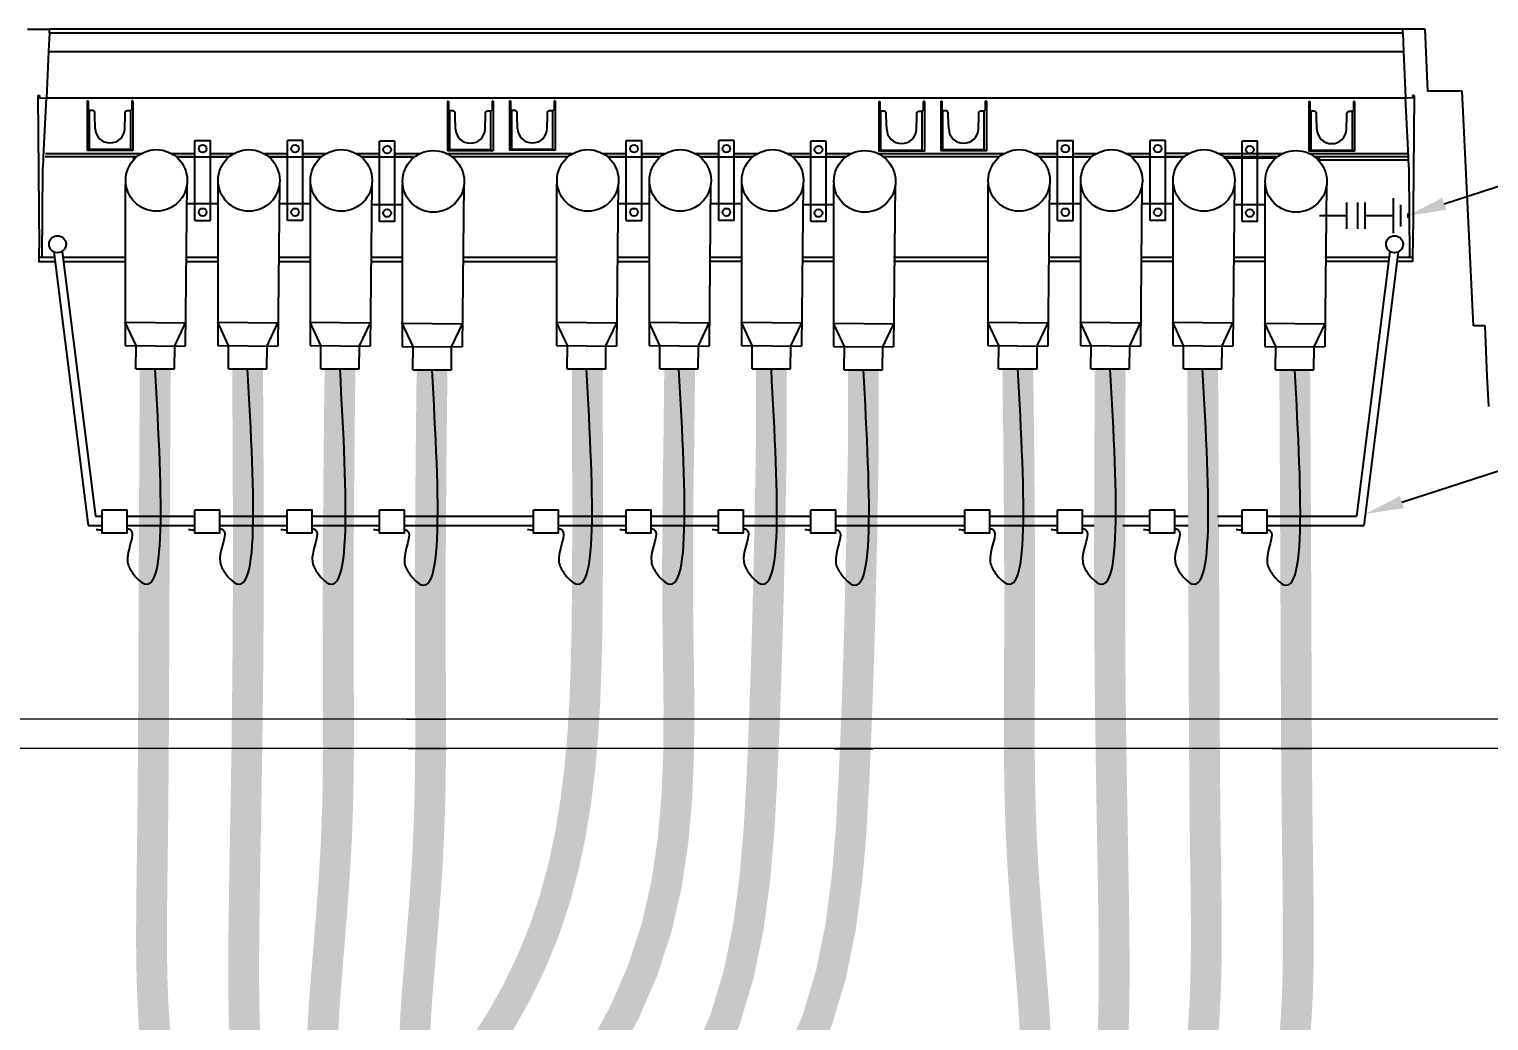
# Model space of a CAD drawing. Header units: feet. Extents: x -208 to 2089, y -974 to 342.
# Drawn here: x 1555.8 to 1650.6, y -512.3 to -447.9 of the extents above; entities that cross this region are included whole.
import ezdxf
from ezdxf import colors
from ezdxf.entities.mleader import LeaderData, LeaderLine
from ezdxf.math import Vec2, Vec3

# ---------------------------------------------------------------- set-up
doc = ezdxf.new("R2010")
doc.units = ezdxf.units.FT
doc.header["$MEASUREMENT"] = 0
for name, color, linetype in [('CABLE', 2, 'Continuous'), ('E-HVMV-EQUP', 91, 'Continuous'), ('EQUIPMENT', 6, 'Continuous'), ('TEXT', 1, 'Continuous')]:
    doc.layers.add(name, color=color, linetype=linetype)
doc.layers.add('CONDUIT', color=6, linetype='Continuous', lineweight=18)
doc.styles.add('NEI-A', font='arial.ttf', dxfattribs={"height": 0.1})

msp = doc.modelspace()

# ---------------------------------------------------------------- linework, layer by layer
at = {"layer": 'CABLE', "const_width": 2}
for points in [[(1563.97145, -469.93962), (1563.96516, -471.1071), (1563.95964, -472.13548), (1563.9548, -473.04096), (1563.95055, -473.83969), (1563.9468, -474.54786), (1563.94346, -475.18164), (1563.94045, -475.7572), (1563.93768, -476.29073), (1563.93507, -476.79623), (1563.93259, -477.27911), (1563.93023, -477.74259), (1563.92796, -478.18993), (1563.92578, -478.62435), (1563.92367, -479.0491), (1563.9216, -479.4674), (1563.91957, -479.88251), (1563.91757, -480.29712), (1563.91558, -480.71176), (1563.91361, -481.12645), (1563.91166, -481.54117), (1563.90973, -481.95594), (1563.90782, -482.37076), (1563.90594, -482.78562), (1563.90408, -483.20053), (1563.90224, -483.61549), (1563.90043, -484.0305), (1563.89864, -484.44556), (1563.89687, -484.86067), (1563.89512, -485.27583), (1563.8934, -485.69104), (1563.89169, -486.1063), (1563.89001, -486.52161), (1563.88834, -486.93697), (1563.88669, -487.35238), (1563.88504, -487.76781), (1563.88339, -488.18328), (1563.88174, -488.59877), (1563.88007, -489.01428), (1563.87839, -489.4298), (1563.87667, -489.84533), (1563.87493, -490.26085), (1563.87314, -490.67635), (1563.87131, -491.09184), (1563.86942, -491.5073), (1563.86747, -491.92273), (1563.86544, -492.33811), (1563.86334, -492.75343), (1563.86115, -493.16869), (1563.85886, -493.58389), (1563.85646, -493.999), (1563.85396, -494.41403), (1563.85133, -494.82896), (1563.84858, -495.24379), (1563.84569, -495.65851), (1563.84266, -496.0731), (1563.83947, -496.48757), (1563.83613, -496.9019), (1563.83262, -497.31609), (1563.82893, -497.73012), (1563.82506, -498.14398), (1563.821, -498.55768), (1563.81674, -498.9712), (1563.81227, -499.38453), (1563.80759, -499.79767), (1563.80269, -500.2106), (1563.79761, -500.62334), (1563.79237, -501.03589), (1563.78702, -501.44826), (1563.78158, -501.86046), (1563.77609, -502.27249), (1563.77059, -502.68437), (1563.76511, -503.09609), (1563.75969, -503.50768), (1563.75446, -503.91917), (1563.74954, -504.33061), (1563.74506, -504.74204), (1563.74115, -505.15349), (1563.73793, -505.56502), (1563.73553, -505.97667), (1563.73409, -506.38848), (1563.73372, -506.8005), (1563.73458, -507.21277), (1563.73679, -507.62534), (1563.74051, -508.03825), (1563.74587, -508.45157), (1563.75301, -508.86533), (1563.76207, -509.27958), (1563.77319, -509.69438), (1563.78652, -510.10976), (1563.8022, -510.52575), (1563.82038, -510.9424), (1563.84121, -511.35972), (1563.86484, -511.77775), (1563.89141, -512.19652), (1563.92108, -512.61604), (1563.954, -513.03637), (1563.99032, -513.45748)], [(1569.97145, -469.93962), (1569.99344, -473.53409), (1570.00812, -476.6939), (1570.01626, -479.46963), (1570.01862, -481.91189), (1570.01597, -484.07127), (1570.00907, -485.99838), (1569.99868, -487.74379), (1569.98557, -489.35812), (1569.97044, -490.88362), (1569.95377, -492.32923), (1569.93597, -493.69553), (1569.91745, -494.98314), (1569.89862, -496.19264), (1569.8799, -497.32463), (1569.8617, -498.37971), (1569.84442, -499.35847), (1569.8284, -500.26306), (1569.81363, -501.10179), (1569.8, -501.88451), (1569.78742, -502.62108), (1569.77578, -503.32136), (1569.76499, -503.9952), (1569.75494, -504.65246), (1569.74555, -505.30299), (1569.73678, -505.95497), (1569.72899, -506.6099), (1569.72257, -507.26757), (1569.71795, -507.92781), (1569.71555, -508.59042), (1569.71578, -509.25521), (1569.71905, -509.922), (1569.72579, -510.5906), (1569.73633, -511.25989), (1569.75064, -511.92507), (1569.76865, -512.58041), (1569.79024, -513.22021), (1569.81531, -513.83871)], [(1575.97145, -469.93962), (1575.92688, -473.60014), (1575.89473, -476.80452), (1575.87318, -479.5951), (1575.86042, -482.01423), (1575.85464, -484.10428), (1575.85402, -485.90758), (1575.85674, -487.4665), (1575.86099, -488.82338), (1575.86522, -490.01689), (1575.8689, -491.07097), (1575.87177, -492.00585), (1575.87359, -492.84178), (1575.87408, -493.599), (1575.87299, -494.29776), (1575.87007, -494.9583), (1575.86505, -495.60086), (1575.85768, -496.24236), (1575.8477, -496.88641), (1575.83486, -497.53329), (1575.81891, -498.18327), (1575.79959, -498.83664), (1575.77665, -499.49367), (1575.74985, -500.15463), (1575.71891, -500.81982), (1575.68371, -501.48943), (1575.64449, -502.16334), (1575.60163, -502.84137), (1575.5555, -503.52332), (1575.50646, -504.20899), (1575.45488, -504.8982), (1575.40112, -505.59075), (1575.34556, -506.28645), (1575.28867, -506.98412), (1575.23137, -507.67869), (1575.17466, -508.36408), (1575.11959, -509.03423), (1575.06716, -509.68307), (1575.01841, -510.30454), (1574.97434, -510.89257), (1574.93599, -511.4411), (1574.90414, -511.94597), (1574.87867, -512.4107), (1574.85922, -512.84069), (1574.84542, -513.24137), (1574.83692, -513.61817)], [(1581.94972, -469.99995), (1581.90515, -473.66048), (1581.87299, -476.86485), (1581.85145, -479.65543), (1581.83869, -482.07457), (1581.83291, -484.16461), (1581.83229, -485.96791), (1581.83501, -487.52683), (1581.83926, -488.88371), (1581.84349, -490.07723), (1581.84717, -491.1313), (1581.85004, -492.06618), (1581.85186, -492.90211), (1581.85235, -493.65933), (1581.85126, -494.35809), (1581.84834, -495.01863), (1581.84332, -495.66119), (1581.83595, -496.3027), (1581.82597, -496.94675), (1581.81313, -497.59363), (1581.79718, -498.24361), (1581.77786, -498.89697), (1581.75492, -499.554), (1581.72812, -500.21497), (1581.69718, -500.88016), (1581.66198, -501.54976), (1581.62276, -502.22368), (1581.5799, -502.9017), (1581.53377, -503.58365), (1581.48473, -504.26932), (1581.43315, -504.95853), (1581.37939, -505.65108), (1581.32383, -506.34678), (1581.26694, -507.04445), (1581.20963, -507.73902), (1581.15293, -508.42441), (1581.09786, -509.09456), (1581.04543, -509.7434), (1580.99668, -510.36487), (1580.95261, -510.95291), (1580.91426, -511.50143), (1580.88241, -512.00631), (1580.85694, -512.47103), (1580.83749, -512.90102), (1580.82369, -513.30171)], [(1592.02512, -469.93962), (1592.03491, -473.87985), (1592.04307, -476.05377), (1592.04796, -478.2309), (1592.04795, -480.41284), (1592.04141, -482.60118), (1592.0267, -484.79753), (1592.00072, -487.0026), (1591.95286, -489.21254), (1591.87012, -491.42205), (1591.73949, -493.62585), (1591.548, -495.81865), (1591.28263, -497.99514), (1590.93039, -500.15004), (1590.47829, -502.27805), (1589.91332, -504.37388), (1589.2225, -506.43224), (1588.39696, -508.44802), (1587.44162, -510.41673), (1586.36424, -512.334), (1585.17261, -514.19548)], [(1598.02512, -469.93962), (1597.97185, -474.57313), (1597.92575, -477.44113), (1597.89401, -480.3139), (1597.88379, -483.19384), (1597.90227, -486.08333), (1597.94555, -488.98249), (1597.97803, -491.88488), (1597.95845, -494.78294), (1597.84558, -497.66908), (1597.59817, -500.53571), (1597.17496, -503.37526), (1596.5347, -506.18014), (1595.63793, -508.9423), (1594.47648, -511.64542), (1593.06904, -514.26604)], [(1603.97563, -469.93962), (1603.97563, -474.76968), (1603.92294, -477.83637), (1603.86386, -480.91214), (1603.79519, -484.00152), (1603.71374, -487.10905), (1603.61631, -490.23926), (1603.4997, -493.39671), (1603.36066, -496.58586), (1603.18091, -499.79946), (1602.90845, -503.00388), (1602.48668, -506.16185), (1601.859, -509.23614), (1600.9688, -512.18949), (1599.75947, -514.98465)], [(1609.95389, -469.99995), (1609.95389, -474.83001), (1609.90121, -477.8967), (1609.84213, -480.97247), (1609.77346, -484.06185), (1609.69201, -487.16938), (1609.59458, -490.2996), (1609.47797, -493.45704), (1609.33893, -496.64619), (1609.15918, -499.8598), (1608.88672, -503.06421), (1608.46495, -506.22219), (1607.83727, -509.29647), (1606.94707, -512.24982), (1605.73774, -515.04499)], [(1619.9798, -469.93962), (1620.02437, -473.60014), (1620.05652, -476.80452), (1620.07807, -479.5951), (1620.09083, -482.01423), (1620.09661, -484.10428), (1620.09723, -485.90758), (1620.09451, -487.4665), (1620.09026, -488.82338), (1620.08603, -490.01689), (1620.08235, -491.07097), (1620.07948, -492.00585), (1620.07766, -492.84178), (1620.07717, -493.599), (1620.07826, -494.29776), (1620.08118, -494.9583), (1620.0862, -495.60086), (1620.09357, -496.24236), (1620.10355, -496.88641), (1620.11639, -497.53329), (1620.13234, -498.18327), (1620.15166, -498.83664), (1620.1746, -499.49367), (1620.2014, -500.15463), (1620.23234, -500.81982), (1620.26754, -501.48943), (1620.30676, -502.16334), (1620.34962, -502.84137), (1620.39575, -503.52332), (1620.44479, -504.20899), (1620.49637, -504.8982), (1620.55013, -505.59075), (1620.60569, -506.28645), (1620.66258, -506.98412), (1620.71988, -507.67869), (1620.77659, -508.36408), (1620.83166, -509.03423), (1620.88409, -509.68307), (1620.93284, -510.30454), (1620.97691, -510.89257), (1621.01526, -511.4411), (1621.04711, -511.94597), (1621.07258, -512.4107), (1621.09203, -512.84069), (1621.10583, -513.24137), (1621.11433, -513.61817)], [(1625.9798, -469.93962), (1625.95781, -473.53409), (1625.94313, -476.6939), (1625.93499, -479.46963), (1625.93263, -481.91189), (1625.93528, -484.07127), (1625.94218, -485.99838), (1625.95257, -487.74379), (1625.96568, -489.35812), (1625.98081, -490.88362), (1625.99748, -492.32923), (1626.01528, -493.69553), (1626.0338, -494.98314), (1626.05263, -496.19264), (1626.07135, -497.32463), (1626.08955, -498.37971), (1626.10683, -499.35847), (1626.12285, -500.26306), (1626.13762, -501.10179), (1626.15125, -501.88451), (1626.16383, -502.62108), (1626.17547, -503.32136), (1626.18626, -503.9952), (1626.19631, -504.65246), (1626.2057, -505.30299), (1626.21447, -505.95497), (1626.22226, -506.6099), (1626.22868, -507.26757), (1626.2333, -507.92781), (1626.2357, -508.59042), (1626.23547, -509.25521), (1626.2322, -509.922), (1626.22546, -510.5906), (1626.21492, -511.25989), (1626.20061, -511.92507), (1626.1826, -512.58041), (1626.16101, -513.22021), (1626.13594, -513.83871)], [(1631.9798, -469.93962), (1631.98609, -471.1071), (1631.99161, -472.13548), (1631.99645, -473.04096), (1632.0007, -473.83969), (1632.00445, -474.54786), (1632.00779, -475.18164), (1632.0108, -475.7572), (1632.01357, -476.29073), (1632.01618, -476.79623), (1632.01866, -477.27911), (1632.02102, -477.74259), (1632.02329, -478.18993), (1632.02547, -478.62435), (1632.02758, -479.0491), (1632.02965, -479.4674), (1632.03168, -479.88251), (1632.03368, -480.29712), (1632.03567, -480.71176), (1632.03764, -481.12645), (1632.03959, -481.54117), (1632.04152, -481.95594), (1632.04343, -482.37076), (1632.04531, -482.78562), (1632.04717, -483.20053), (1632.04901, -483.61549), (1632.05082, -484.0305), (1632.05261, -484.44556), (1632.05438, -484.86067), (1632.05613, -485.27583), (1632.05785, -485.69104), (1632.05956, -486.1063), (1632.06124, -486.52161), (1632.06291, -486.93697), (1632.06456, -487.35238), (1632.06621, -487.76781), (1632.06786, -488.18328), (1632.06951, -488.59877), (1632.07118, -489.01428), (1632.07286, -489.4298), (1632.07458, -489.84533), (1632.07632, -490.26085), (1632.07811, -490.67635), (1632.07994, -491.09184), (1632.08183, -491.5073), (1632.08378, -491.92273), (1632.08581, -492.33811), (1632.08791, -492.75343), (1632.0901, -493.16869), (1632.09239, -493.58389), (1632.09479, -493.999), (1632.09729, -494.41403), (1632.09992, -494.82896), (1632.10267, -495.24379), (1632.10556, -495.65851), (1632.10859, -496.0731), (1632.11178, -496.48757), (1632.11512, -496.9019), (1632.11863, -497.31609), (1632.12232, -497.73012), (1632.12619, -498.14398), (1632.13025, -498.55768), (1632.13451, -498.9712), (1632.13898, -499.38453), (1632.14366, -499.79767), (1632.14856, -500.2106), (1632.15364, -500.62334), (1632.15888, -501.03589), (1632.16423, -501.44826), (1632.16967, -501.86046), (1632.17516, -502.27249), (1632.18066, -502.68437), (1632.18614, -503.09609), (1632.19156, -503.50768), (1632.19679, -503.91917), (1632.20171, -504.33061), (1632.20619, -504.74204), (1632.2101, -505.15349), (1632.21332, -505.56502), (1632.21572, -505.97667), (1632.21716, -506.38848), (1632.21753, -506.8005), (1632.21667, -507.21277), (1632.21446, -507.62534), (1632.21074, -508.03825), (1632.20538, -508.45157), (1632.19825, -508.86533), (1632.18918, -509.27958), (1632.17806, -509.69438), (1632.16473, -510.10976), (1632.14905, -510.52575), (1632.13087, -510.9424), (1632.11004, -511.35972), (1632.08641, -511.77775), (1632.05984, -512.19652), (1632.03017, -512.61604), (1631.99725, -513.03637), (1631.96093, -513.45748)], [(1637.95807, -469.99995), (1637.96436, -471.16743), (1637.96988, -472.19582), (1637.97472, -473.10129), (1637.97897, -473.90002), (1637.98272, -474.60819), (1637.98605, -475.24197), (1637.98906, -475.81754), (1637.99184, -476.35106), (1637.99445, -476.85656), (1637.99693, -477.33944), (1637.99929, -477.80293), (1638.00156, -478.25026), (1638.00374, -478.68468), (1638.00585, -479.10943), (1638.00792, -479.52774), (1638.00995, -479.94285), (1638.01195, -480.35745), (1638.01394, -480.7721), (1638.01591, -481.18678), (1638.01786, -481.60151), (1638.01979, -482.01628), (1638.0217, -482.43109), (1638.02358, -482.84596), (1638.02544, -483.26087), (1638.02728, -483.67583), (1638.02909, -484.09084), (1638.03088, -484.5059), (1638.03265, -484.92101), (1638.0344, -485.33617), (1638.03612, -485.75138), (1638.03783, -486.16664), (1638.03951, -486.58195), (1638.04118, -486.99731), (1638.04283, -487.41271), (1638.04448, -487.82815), (1638.04613, -488.24362), (1638.04778, -488.65911), (1638.04945, -489.07462), (1638.05113, -489.49014), (1638.05285, -489.90566), (1638.05459, -490.32118), (1638.05638, -490.73669), (1638.05821, -491.15218), (1638.0601, -491.56764), (1638.06205, -491.98306), (1638.06408, -492.39844), (1638.06618, -492.81376), (1638.06837, -493.22903), (1638.07066, -493.64422), (1638.07306, -494.05934), (1638.07556, -494.47436), (1638.07819, -494.8893), (1638.08094, -495.30412), (1638.08383, -495.71884), (1638.08686, -496.13344), (1638.09005, -496.54791), (1638.09339, -496.96223), (1638.0969, -497.37642), (1638.10059, -497.79045), (1638.10446, -498.20432), (1638.10852, -498.61802), (1638.11278, -499.03153), (1638.11725, -499.44487), (1638.12193, -499.858), (1638.12683, -500.27094), (1638.13191, -500.68368), (1638.13715, -501.09623), (1638.1425, -501.5086), (1638.14794, -501.92079), (1638.15343, -502.33283), (1638.15893, -502.7447), (1638.16441, -503.15643), (1638.16983, -503.56802), (1638.17506, -503.97951), (1638.17998, -504.39094), (1638.18446, -504.80237), (1638.18837, -505.21383), (1638.19159, -505.62536), (1638.19399, -506.03701), (1638.19543, -506.44882), (1638.1958, -506.86083), (1638.19494, -507.2731), (1638.19273, -507.68567), (1638.18901, -508.09859), (1638.18365, -508.5119), (1638.17651, -508.92566), (1638.16745, -509.33992), (1638.15633, -509.75471), (1638.143, -510.17009), (1638.12732, -510.58609), (1638.10914, -511.00273), (1638.08831, -511.42006), (1638.06468, -511.83808), (1638.03811, -512.25685), (1638.00844, -512.67638), (1637.97552, -513.0967), (1637.9392, -513.51781)]]:
    msp.add_lwpolyline(points, dxfattribs=at)
at = {"layer": 'CONDUIT'}
msp.add_lwpolyline([(1548.72991, -492.65365), (1653.30236, -492.65365), (1653.30236, -494.59063), (1548.72991, -494.59063)], close=True, dxfattribs=at)
for points in [[(1580.31577, -492.67101), (1582.8463, -492.67101)], [(1608.29151, -492.65225), (1610.82204, -492.65225)], [(1636.53545, -492.6611), (1639.06598, -492.6611)], [(1580.37529, -494.58481), (1582.90583, -494.58481)], [(1608.05577, -494.5965), (1610.5863, -494.5965)], [(1636.52505, -494.59377), (1639.05559, -494.59377)]]:
    msp.add_lwpolyline(points, dxfattribs=at)
at = {"layer": 'E-HVMV-EQUP'}
for p, q in [((1641.31577, -459.14495), (1641.31577, -460.847)), ((1642.02623, -459.14495), (1642.02623, -460.847)), ((1642.49987, -459.14495), (1642.49987, -460.847)), ((1644.34318, -458.85923), (1644.34318, -461.13271)), ((1644.81682, -459.28551), (1644.81682, -460.70643)), ((1639.57657, -459.99597), (1641.31577, -459.99597)), ((1642.49987, -459.99597), (1644.34318, -459.99597)), ((1645.29046, -459.85388), (1645.29046, -460.13806))]:
    msp.add_line(p, q, dxfattribs=at)
at = {"layer": 'EQUIPMENT'}
for p, q in [((1555.67663, -447.89306), (1557.09992, -447.89306)), ((1557.09992, -448.1263), (1557.05316, -449.33987)), ((1644.97283, -447.89306), (1557.09992, -447.89306)), ((1557.09992, -448.1263), (1557.09992, -447.89306)), ((1557.09992, -448.12658), (1644.97284, -448.12658)), ((1646.39612, -447.89306), (1644.97283, -447.89306)), ((1644.97283, -448.1263), (1644.97283, -447.89306)), ((1644.97283, -448.1263), (1645.01959, -449.33987)), ((1646.39612, -447.89306), (1646.58289, -451.90644)), ((1557.05316, -449.33987), (1556.91344, -452.34998)), ((1557.05336, -449.33554), (1645.01964, -449.34098)), ((1645.01959, -449.33987), (1645.15931, -452.34998)), ((1648.82297, -451.90672), (1646.58289, -451.90644)), ((1649.56975, -467.14375), (1648.82297, -451.90672)), ((1556.35314, -452.18673), (1556.44666, -462.10357)), ((1556.35314, -452.18673), (1556.4699, -452.18673)), ((1556.4699, -452.18673), (1556.4699, -452.37322)), ((1556.4699, -452.37322), (1556.91344, -452.34998)), ((1556.72667, -456.17687), (1556.91344, -452.34998)), ((1556.91344, -452.34998), (1645.15931, -452.34998)), ((1559.55766, -452.5366), (1559.55738, -455.75672)), ((1559.55766, -452.5366), (1559.62766, -452.53632)), ((1559.62766, -452.53632), (1559.62766, -453.09634)), ((1562.45044, -452.53632), (1562.45044, -453.09634)), ((1562.52044, -452.5366), (1562.45044, -452.53632)), ((1562.52044, -452.5366), (1562.52044, -455.75672)), ((1582.95156, -452.55846), (1582.95129, -455.77857)), ((1582.95156, -452.55846), (1583.02157, -452.55818)), ((1583.02157, -452.55818), (1583.02157, -453.1182)), ((1585.84435, -452.55818), (1585.84435, -453.1182)), ((1585.91435, -452.55846), (1585.84435, -452.55818)), ((1585.91435, -452.55846), (1585.91435, -455.77857)), ((1586.97689, -452.53521), (1586.97661, -455.75533)), ((1586.97689, -452.53521), (1587.04689, -452.53493)), ((1587.04689, -452.53493), (1587.04689, -453.09495)), ((1589.86967, -452.53493), (1589.86967, -453.09495)), ((1589.93967, -452.53521), (1589.86967, -452.53493)), ((1589.93967, -452.53521), (1589.93967, -455.75533)), ((1610.95078, -452.58289), (1610.95051, -455.803)), ((1610.95078, -452.58289), (1611.02078, -452.58261)), ((1611.02078, -452.58261), (1611.02078, -453.14263)), ((1613.84356, -452.58261), (1613.84356, -453.14263)), ((1613.91357, -452.58289), (1613.84356, -452.58261)), ((1613.91357, -452.58289), (1613.91357, -455.803)), ((1614.9761, -452.55964), (1614.97583, -455.77976)), ((1614.9761, -452.55964), (1615.0461, -452.55936)), ((1615.0461, -452.55936), (1615.0461, -453.11939)), ((1617.86889, -452.55936), (1617.86889, -453.11939)), ((1617.93889, -452.55964), (1617.86889, -452.55936)), ((1617.93889, -452.55964), (1617.93889, -455.77976)), ((1638.87708, -452.58387), (1638.87681, -455.80399)), ((1638.87708, -452.58387), (1638.94708, -452.58359)), ((1638.94708, -452.58359), (1638.94708, -453.14361)), ((1641.76986, -452.58359), (1641.76986, -453.14361)), ((1641.83987, -452.58387), (1641.76986, -452.58359)), ((1641.83987, -452.58387), (1641.83987, -455.80399)), ((1645.34608, -456.17687), (1645.15931, -452.34998)), ((1645.60285, -452.37322), (1645.15931, -452.34998)), ((1645.71961, -452.18673), (1645.60285, -452.18673)), ((1645.60285, -452.18673), (1645.60285, -452.37322)), ((1645.71961, -452.18673), (1645.62609, -462.10357)), ((1559.62766, -453.09634), (1559.69738, -453.16635)), ((1559.90739, -453.16635), (1559.69738, -453.16635)), ((1559.69766, -453.18987), (1559.69738, -453.16635)), ((1559.69739, -455.70996), (1559.69766, -453.18987)), ((1559.97739, -453.18959), (1559.90739, -453.16635)), ((1560.02387, -453.23635), (1559.97739, -453.18959)), ((1560.04739, -453.30635), (1560.02387, -453.23635)), ((1560.04739, -453.49284), (1560.04739, -453.30635)), ((1560.07063, -454.33287), (1560.04739, -453.49284)), ((1562.00746, -454.33287), (1562.0307, -453.49284)), ((1562.0307, -453.30635), (1562.05422, -453.23635)), ((1562.0307, -453.49284), (1562.0307, -453.30635)), ((1562.05422, -453.23635), (1562.10071, -453.18959)), ((1562.10071, -453.18959), (1562.17071, -453.16635)), ((1562.17071, -453.16635), (1562.38072, -453.16635)), ((1562.38044, -453.18987), (1562.38072, -453.16635)), ((1562.38044, -455.70996), (1562.38044, -453.18987)), ((1562.45044, -453.09634), (1562.38072, -453.16635)), ((1583.02157, -453.1182), (1583.09129, -453.1882)), ((1583.3013, -453.1882), (1583.09129, -453.1882)), ((1583.09157, -453.21172), (1583.09129, -453.1882)), ((1583.0913, -455.73181), (1583.09157, -453.21172)), ((1583.3713, -453.21144), (1583.3013, -453.1882)), ((1583.41778, -453.2582), (1583.3713, -453.21144)), ((1583.4413, -453.3282), (1583.41778, -453.2582)), ((1583.4413, -453.51469), (1583.4413, -453.3282)), ((1583.46454, -454.35472), (1583.4413, -453.51469)), ((1585.40137, -454.35472), (1585.42461, -453.51469)), ((1585.42461, -453.3282), (1585.44813, -453.2582)), ((1585.42461, -453.51469), (1585.42461, -453.3282)), ((1585.44813, -453.2582), (1585.49461, -453.21144)), ((1585.49461, -453.21144), (1585.56462, -453.1882)), ((1585.56462, -453.1882), (1585.77462, -453.1882)), ((1585.77434, -453.21172), (1585.77462, -453.1882)), ((1585.77434, -455.73181), (1585.77434, -453.21172)), ((1585.84435, -453.1182), (1585.77462, -453.1882)), ((1587.04689, -453.09495), (1587.11661, -453.16496)), ((1587.32662, -453.16496), (1587.11661, -453.16496)), ((1587.11689, -453.18848), (1587.11661, -453.16496)), ((1587.11662, -455.70857), (1587.11689, -453.18848)), ((1587.39662, -453.1882), (1587.32662, -453.16496)), ((1587.4431, -453.23496), (1587.39662, -453.1882)), ((1587.46662, -453.30496), (1587.4431, -453.23496)), ((1587.46662, -453.49145), (1587.46662, -453.30496)), ((1587.48986, -454.33148), (1587.46662, -453.49145)), ((1589.42669, -454.33148), (1589.44993, -453.49145)), ((1589.44993, -453.30496), (1589.47346, -453.23496)), ((1589.44993, -453.49145), (1589.44993, -453.30496)), ((1589.47346, -453.23496), (1589.51994, -453.1882)), ((1589.51994, -453.1882), (1589.58994, -453.16496)), ((1589.58994, -453.16496), (1589.79995, -453.16496)), ((1589.79967, -453.18848), (1589.79995, -453.16496)), ((1589.79967, -455.70857), (1589.79967, -453.18848)), ((1589.86967, -453.09495), (1589.79995, -453.16496)), ((1611.02078, -453.14263), (1611.0905, -453.21263)), ((1611.30051, -453.21263), (1611.0905, -453.21263)), ((1611.09078, -453.23615), (1611.0905, -453.21263)), ((1611.09051, -455.75624), (1611.09078, -453.23615)), ((1611.37051, -453.23587), (1611.30051, -453.21263)), ((1611.417, -453.28263), (1611.37051, -453.23587)), ((1611.44052, -453.35263), (1611.417, -453.28263)), ((1611.44052, -453.53912), (1611.44052, -453.35263)), ((1611.46376, -454.37915), (1611.44052, -453.53912)), ((1613.40059, -454.37915), (1613.42383, -453.53912)), ((1613.42383, -453.35263), (1613.44735, -453.28263)), ((1613.42383, -453.53912), (1613.42383, -453.35263)), ((1613.44735, -453.28263), (1613.49383, -453.23587)), ((1613.49383, -453.23587), (1613.56383, -453.21263)), ((1613.56383, -453.21263), (1613.77384, -453.21263)), ((1613.77356, -453.23615), (1613.77384, -453.21263)), ((1613.77356, -455.75624), (1613.77356, -453.23615)), ((1613.84356, -453.14263), (1613.77384, -453.21263)), ((1615.0461, -453.11939), (1615.11583, -453.18939)), ((1615.32583, -453.18939), (1615.11583, -453.18939)), ((1615.11611, -453.21291), (1615.11583, -453.18939)), ((1615.11584, -455.733), (1615.11611, -453.21291)), ((1615.39584, -453.21263), (1615.32583, -453.18939)), ((1615.44232, -453.25939), (1615.39584, -453.21263)), ((1615.46584, -453.32939), (1615.44232, -453.25939)), ((1615.46584, -453.51588), (1615.46584, -453.32939)), ((1615.48908, -454.35591), (1615.46584, -453.51588)), ((1617.42591, -454.35591), (1617.44915, -453.51588)), ((1617.44915, -453.32939), (1617.47267, -453.25939)), ((1617.44915, -453.51588), (1617.44915, -453.32939)), ((1617.47267, -453.25939), (1617.51915, -453.21263)), ((1617.51915, -453.21263), (1617.58916, -453.18939)), ((1617.58916, -453.18939), (1617.79916, -453.18939)), ((1617.79888, -453.21291), (1617.79916, -453.18939)), ((1617.79888, -455.733), (1617.79888, -453.21291)), ((1617.86889, -453.11939), (1617.79916, -453.18939)), ((1638.94708, -453.14361), (1639.01681, -453.21362)), ((1639.22681, -453.21362), (1639.01681, -453.21362)), ((1639.01709, -453.23714), (1639.01681, -453.21362)), ((1639.01681, -455.75723), (1639.01709, -453.23714)), ((1639.29682, -453.23686), (1639.22681, -453.21362)), ((1639.3433, -453.28362), (1639.29682, -453.23686)), ((1639.36682, -453.35362), (1639.3433, -453.28362)), ((1639.36682, -453.54011), (1639.36682, -453.35362)), ((1639.39006, -454.38014), (1639.36682, -453.54011)), ((1641.32689, -454.38014), (1641.35013, -453.54011)), ((1641.35013, -453.35362), (1641.37365, -453.28362)), ((1641.35013, -453.54011), (1641.35013, -453.35362)), ((1641.37365, -453.28362), (1641.42013, -453.23686)), ((1641.42013, -453.23686), (1641.49013, -453.21362)), ((1641.49013, -453.21362), (1641.70014, -453.21362)), ((1641.69986, -453.23714), (1641.70014, -453.21362)), ((1641.69986, -455.75723), (1641.69986, -453.23714)), ((1641.76986, -453.14361), (1641.70014, -453.21362)), ((1559.69739, -455.70996), (1559.55738, -455.75672)), ((1562.52044, -455.75672), (1559.55738, -455.75672)), ((1562.38044, -455.70996), (1559.69739, -455.70996)), ((1562.38044, -455.70996), (1562.52044, -455.75672)), ((1566.55544, -460.31004), (1566.55544, -455.11004)), ((1566.55544, -455.11004), (1567.55544, -455.11004)), ((1567.55544, -460.31004), (1567.55544, -455.11004)), ((1573.55544, -455.11004), (1572.55544, -455.11004)), ((1572.55544, -460.31004), (1572.55544, -455.11004)), ((1573.55544, -460.31004), (1573.55544, -455.11004)), ((1579.53371, -455.17037), (1578.53371, -455.17037)), ((1578.53371, -460.37037), (1578.53371, -455.17037)), ((1579.53371, -460.37037), (1579.53371, -455.17037)), ((1583.0913, -455.73181), (1582.95129, -455.77857)), ((1585.91435, -455.77857), (1582.95129, -455.77857)), ((1585.77434, -455.73181), (1583.0913, -455.73181)), ((1585.77434, -455.73181), (1585.91435, -455.77857)), ((1587.11662, -455.70857), (1586.97661, -455.75533)), ((1589.93967, -455.75533), (1586.97661, -455.75533)), ((1589.79967, -455.70857), (1587.11662, -455.70857)), ((1589.79967, -455.70857), (1589.93967, -455.75533)), ((1594.55962, -460.31004), (1594.55962, -455.11004)), ((1594.55962, -455.11004), (1595.55962, -455.11004)), ((1595.55962, -460.31004), (1595.55962, -455.11004)), ((1601.55962, -455.11004), (1600.55962, -455.11004)), ((1600.55962, -460.31004), (1600.55962, -455.11004)), ((1601.55962, -460.31004), (1601.55962, -455.11004)), ((1607.53789, -455.17037), (1606.53789, -455.17037)), ((1606.53789, -460.37037), (1606.53789, -455.17037)), ((1607.53789, -460.37037), (1607.53789, -455.17037)), ((1611.09051, -455.75624), (1610.95051, -455.803)), ((1613.91357, -455.803), (1610.95051, -455.803)), ((1613.77356, -455.75624), (1611.09051, -455.75624)), ((1613.77356, -455.75624), (1613.91357, -455.803)), ((1615.11584, -455.733), (1614.97583, -455.77976)), ((1617.93889, -455.77976), (1614.97583, -455.77976)), ((1617.79888, -455.733), (1615.11584, -455.733)), ((1617.79888, -455.733), (1617.93889, -455.77976)), ((1622.56379, -460.31004), (1622.56379, -455.11004)), ((1622.56379, -455.11004), (1623.56379, -455.11004)), ((1623.56379, -460.31004), (1623.56379, -455.11004)), ((1629.56379, -455.11004), (1628.56379, -455.11004)), ((1628.56379, -460.31004), (1628.56379, -455.11004)), ((1629.56379, -460.31004), (1629.56379, -455.11004)), ((1635.54206, -455.17037), (1634.54206, -455.17037)), ((1634.54206, -460.37037), (1634.54206, -455.17037)), ((1635.54206, -460.37037), (1635.54206, -455.17037)), ((1639.01681, -455.75723), (1638.87681, -455.80399)), ((1641.83987, -455.80399), (1638.87681, -455.80399)), ((1641.69986, -455.75723), (1639.01681, -455.75723)), ((1641.69986, -455.75723), (1641.83987, -455.80399)), ((1556.67991, -457.01662), (1556.72836, -456.38688)), ((1556.72836, -456.38688), (1556.72667, -456.17687)), ((1562.77116, -456.17687), (1556.81991, -456.17687)), ((1556.84315, -455.96687), (1563.07496, -455.96687)), ((1565.03592, -455.96687), (1566.55544, -455.96687)), ((1566.55544, -456.17687), (1565.33973, -456.17687)), ((1567.55544, -455.96687), (1569.07496, -455.96687)), ((1568.77116, -456.17687), (1567.55544, -456.17687)), ((1571.03592, -455.96687), (1572.55544, -455.96687)), ((1572.55544, -456.17687), (1571.33973, -456.17687)), ((1573.55544, -455.96687), (1575.07496, -455.96687)), ((1574.77116, -456.17687), (1573.55544, -456.17687)), ((1577.01971, -455.96687), (1578.53371, -455.96687)), ((1578.53371, -456.17687), (1577.34232, -456.17687)), ((1579.49478, -455.96687), (1581.20421, -455.96687)), ((1580.73515, -456.17687), (1579.49478, -456.17687)), ((1582.80991, -455.96687), (1591.07914, -455.96687)), ((1590.77533, -456.17687), (1583.18417, -456.17687)), ((1593.0401, -455.96687), (1594.55962, -455.96687)), ((1594.55962, -456.17687), (1593.34391, -456.17687)), ((1595.55962, -455.96687), (1597.07914, -455.96687)), ((1596.77533, -456.17687), (1595.55962, -456.17687)), ((1599.0401, -455.96687), (1600.55962, -455.96687)), ((1600.55962, -456.17687), (1599.34391, -456.17687)), ((1601.55962, -455.96687), (1603.07914, -455.96687)), ((1602.77533, -456.17687), (1601.55962, -456.17687)), ((1605.02867, -455.96687), (1606.53789, -455.96687)), ((1606.53789, -456.17687), (1605.322, -456.17687)), ((1608.82955, -456.17687), (1607.51818, -456.17687)), ((1607.52534, -455.96687), (1609.16394, -455.96687)), ((1610.87412, -455.96687), (1619.08331, -455.96687)), ((1618.7795, -456.17687), (1611.22045, -456.17687)), ((1621.04427, -455.96687), (1622.56379, -455.96687)), ((1622.56379, -456.17687), (1621.34808, -456.17687)), ((1623.56379, -455.96687), (1625.08331, -455.96687)), ((1624.7795, -456.17687), (1623.56379, -456.17687)), ((1627.04427, -455.96687), (1628.56379, -455.96687)), ((1628.56379, -456.17687), (1627.34808, -456.17687)), ((1631.08331, -455.96687), (1629.56379, -455.96687)), ((1630.7795, -456.17687), (1629.56379, -456.17687)), ((1633.03568, -455.96687), (1637.15225, -455.96687)), ((1636.82732, -456.17687), (1633.30751, -456.17687)), ((1638.85618, -455.96687), (1645.36932, -455.96687)), ((1645.36932, -456.17687), (1639.20489, -456.17687)), ((1645.34608, -456.38688), (1639.56354, -456.38688)), ((1645.34439, -456.38688), (1645.34608, -456.17687)), ((1645.39284, -457.01662), (1645.34439, -456.38688)), ((1556.63343, -462.68683), (1556.67991, -457.01662)), ((1645.43932, -462.68683), (1645.39284, -457.01662)), ((1562.0322, -457.92005), (1562.0322, -468.42005)), ((1566.0322, -457.92005), (1565.92584, -468.45934)), ((1568.0322, -457.92005), (1568.0322, -468.42005)), ((1572.0322, -457.92005), (1571.92584, -468.45934)), ((1574.0322, -457.92005), (1574.0322, -468.42005)), ((1578.0322, -457.92005), (1577.92584, -468.45934)), ((1580.01047, -457.98038), (1580.01047, -468.48038)), ((1584.01047, -457.98038), (1583.90411, -468.51968)), ((1590.03638, -457.92005), (1590.03638, -468.42005)), ((1594.03638, -457.92005), (1593.93001, -468.45934)), ((1596.03638, -457.92005), (1596.03638, -468.42005)), ((1600.03638, -457.92005), (1599.93001, -468.45934)), ((1602.03638, -457.92005), (1602.03638, -468.42005)), ((1606.03638, -457.92005), (1605.93001, -468.45934)), ((1608.01465, -457.98038), (1608.01465, -468.48038)), ((1612.01465, -457.98038), (1611.90828, -468.51968)), ((1618.04055, -457.92005), (1618.04055, -468.42005)), ((1622.04055, -457.92005), (1621.93418, -468.45934)), ((1624.04055, -457.92005), (1624.04055, -468.42005)), ((1628.04055, -457.92005), (1627.93418, -468.45934)), ((1630.04055, -457.92005), (1630.04055, -468.42005)), ((1634.04055, -457.92005), (1633.93418, -468.45934)), ((1636.01882, -457.98038), (1636.01882, -468.48038)), ((1640.01882, -457.98038), (1639.91245, -468.51968)), ((1566.55544, -460.31004), (1567.55544, -460.31004)), ((1573.55544, -460.31004), (1572.55544, -460.31004)), ((1579.53371, -460.37037), (1578.53371, -460.37037)), ((1594.55962, -460.31004), (1595.55962, -460.31004)), ((1601.55962, -460.31004), (1600.55962, -460.31004)), ((1607.53789, -460.37037), (1606.53789, -460.37037)), ((1622.56379, -460.31004), (1623.56379, -460.31004)), ((1629.56379, -460.31004), (1628.56379, -460.31004)), ((1635.54206, -460.37037), (1634.54206, -460.37037)), ((1556.44705, -462.99799), (1556.44666, -462.10357)), ((1557.39865, -462.35175), (1559.62908, -480.11263)), ((1557.93882, -462.31278), (1560.09782, -479.50481)), ((1644.13393, -462.31278), (1641.97493, -479.50481)), ((1644.6741, -462.35175), (1642.44367, -480.11263)), ((1645.62647, -462.96686), (1645.62609, -462.10357)), ((1557.47975, -462.99754), (1556.40219, -462.99801)), ((1557.47975, -462.99754), (1556.40219, -462.99801)), ((1556.41766, -462.68683), (1557.44073, -462.68683)), ((1556.41766, -462.68683), (1557.44073, -462.68683)), ((1557.98579, -462.68683), (1562.0322, -462.68683)), ((1557.98579, -462.68683), (1562.0322, -462.68683)), ((1562.0322, -462.99555), (1558.02478, -462.9973)), ((1562.0322, -462.99555), (1558.02478, -462.9973)), ((1568.0322, -462.99293), (1565.981, -462.99382)), ((1565.9841, -462.68683), (1568.0322, -462.68683)), ((1574.0322, -462.9903), (1571.98102, -462.9912)), ((1571.9841, -462.68683), (1574.0322, -462.68683)), ((1580.01047, -462.98812), (1577.9533, -462.98857)), ((1577.9841, -462.68683), (1580.01047, -462.68683)), ((1583.92362, -462.68683), (1590.02306, -462.68683)), ((1590.03638, -462.98593), (1583.92362, -462.98727)), ((1596.03638, -462.9833), (1593.98527, -462.9842)), ((1593.98827, -462.68683), (1596.03638, -462.68683)), ((1602.03638, -462.98068), (1599.98529, -462.98157)), ((1599.98827, -462.68683), (1602.03638, -462.68683)), ((1605.94784, -462.68683), (1608.01465, -462.68683)), ((1608.01465, -462.97588), (1605.97312, -462.97632)), ((1611.91077, -462.68683), (1618.04055, -462.68683)), ((1618.04055, -462.97368), (1611.91706, -462.97502)), ((1624.04055, -462.97368), (1621.98954, -462.97457)), ((1621.99244, -462.68683), (1624.04055, -462.68683)), ((1630.04055, -462.97105), (1627.98956, -462.97195)), ((1627.99244, -462.68683), (1630.04055, -462.68683)), ((1636.01882, -462.96896), (1633.98957, -462.96932)), ((1633.99704, -462.68683), (1636.01882, -462.68683)), ((1639.91132, -462.68683), (1644.08696, -462.68683)), ((1644.05171, -462.96755), (1639.92403, -462.96827)), ((1644.05171, -462.96755), (1639.98959, -462.96932)), ((1639.99244, -462.68683), (1644.08696, -462.68683)), ((1645.62647, -462.96686), (1644.5968, -462.96731)), ((1644.63202, -462.68683), (1645.62635, -462.68683)), ((1562.0322, -466.92005), (1565.94098, -466.9595)), ((1562.73672, -468.42716), (1562.0322, -466.92005)), ((1565.23646, -468.45239), (1565.94098, -466.9595)), ((1568.0322, -466.92005), (1571.94098, -466.9595)), ((1568.73672, -468.42716), (1568.0322, -466.92005)), ((1571.23646, -468.45239), (1571.94098, -466.9595)), ((1574.0322, -466.92005), (1577.94098, -466.9595)), ((1574.73672, -468.42716), (1574.0322, -466.92005)), ((1577.23646, -468.45239), (1577.94098, -466.9595)), ((1580.01047, -466.98038), (1583.91925, -467.01983)), ((1580.71499, -468.48749), (1580.01047, -466.98038)), ((1583.21473, -468.51272), (1583.91925, -467.01983)), ((1590.03638, -466.92005), (1593.94515, -466.9595)), ((1590.74089, -468.42716), (1590.03638, -466.92005)), ((1593.24063, -468.45239), (1593.94515, -466.9595)), ((1596.03638, -466.92005), (1599.94515, -466.9595)), ((1596.74089, -468.42716), (1596.03638, -466.92005)), ((1599.24063, -468.45239), (1599.94515, -466.9595)), ((1602.03638, -466.92005), (1605.94515, -466.9595)), ((1602.74089, -468.42716), (1602.03638, -466.92005)), ((1605.24063, -468.45239), (1605.94515, -466.9595)), ((1608.01465, -466.98038), (1611.92342, -467.01983)), ((1608.71916, -468.48749), (1608.01465, -466.98038)), ((1611.2189, -468.51272), (1611.92342, -467.01983)), ((1618.04055, -466.92005), (1621.94932, -466.9595)), ((1618.74506, -468.42716), (1618.04055, -466.92005)), ((1621.24481, -468.45239), (1621.94932, -466.9595)), ((1624.04055, -466.92005), (1627.94932, -466.9595)), ((1624.74506, -468.42716), (1624.04055, -466.92005)), ((1627.24481, -468.45239), (1627.94932, -466.9595)), ((1630.04055, -466.92005), (1633.94932, -466.9595)), ((1630.74506, -468.42716), (1630.04055, -466.92005)), ((1633.24481, -468.45239), (1633.94932, -466.9595)), ((1636.01882, -466.98038), (1639.92759, -467.01983)), ((1636.72333, -468.48749), (1636.01882, -466.98038)), ((1639.22308, -468.51272), (1639.92759, -467.01983)), ((1650.31626, -467.14375), (1649.56975, -467.14375)), ((1650.45626, -470.41063), (1650.31626, -467.14375)), ((1562.0322, -468.42005), (1565.92584, -468.45934)), ((1562.72145, -469.93962), (1562.73672, -468.42716)), ((1565.22145, -469.93962), (1565.23646, -468.45239)), ((1568.0322, -468.42005), (1571.92584, -468.45934)), ((1568.72145, -469.93962), (1568.73672, -468.42716)), ((1571.22145, -469.93962), (1571.23646, -468.45239)), ((1574.0322, -468.42005), (1577.92584, -468.45934)), ((1574.72145, -469.93962), (1574.73672, -468.42716)), ((1577.22145, -469.93962), (1577.23646, -468.45239)), ((1580.01047, -468.48038), (1583.90411, -468.51968)), ((1580.69972, -469.99995), (1580.71499, -468.48749)), ((1583.19972, -469.99995), (1583.21473, -468.51272)), ((1590.03638, -468.42005), (1593.93001, -468.45934)), ((1590.72563, -469.93962), (1590.74089, -468.42716)), ((1593.22563, -469.93962), (1593.24063, -468.45239)), ((1596.03638, -468.42005), (1599.93001, -468.45934)), ((1596.72563, -469.93962), (1596.74089, -468.42716)), ((1599.22563, -469.93962), (1599.24063, -468.45239)), ((1602.03638, -468.42005), (1605.93001, -468.45934)), ((1602.72563, -469.93962), (1602.74089, -468.42716)), ((1605.22563, -469.93962), (1605.24063, -468.45239)), ((1608.01465, -468.48038), (1611.90828, -468.51968)), ((1608.70389, -469.99995), (1608.71916, -468.48749)), ((1611.20389, -469.99995), (1611.2189, -468.51272)), ((1618.04055, -468.42005), (1621.93418, -468.45934)), ((1618.7298, -469.93962), (1618.74506, -468.42716)), ((1621.2298, -469.93962), (1621.24481, -468.45239)), ((1624.04055, -468.42005), (1627.93418, -468.45934)), ((1624.7298, -469.93962), (1624.74506, -468.42716)), ((1627.2298, -469.93962), (1627.24481, -468.45239)), ((1630.04055, -468.42005), (1633.93418, -468.45934)), ((1630.7298, -469.93962), (1630.74506, -468.42716)), ((1633.2298, -469.93962), (1633.24481, -468.45239)), ((1636.01882, -468.48038), (1639.91245, -468.51968)), ((1636.70807, -469.99995), (1636.72333, -468.48749)), ((1639.20807, -469.99995), (1639.22308, -468.51272)), ((1562.72145, -469.93962), (1565.22145, -469.93962)), ((1562.72145, -469.93962), (1565.22145, -469.93962)), ((1568.72145, -469.93962), (1571.22145, -469.93962)), ((1568.72145, -469.93962), (1571.22145, -469.93962)), ((1574.72145, -469.93962), (1577.22145, -469.93962)), ((1574.72145, -469.93962), (1577.22145, -469.93962)), ((1580.69972, -469.99995), (1583.19972, -469.99995)), ((1580.69972, -469.99995), (1583.19972, -469.99995)), ((1590.72563, -469.93962), (1593.22563, -469.93962)), ((1590.72563, -469.93962), (1593.22563, -469.93962)), ((1596.72563, -469.93962), (1599.22563, -469.93962)), ((1596.72563, -469.93962), (1599.22563, -469.93962)), ((1602.72563, -469.93962), (1605.22563, -469.93962)), ((1602.72563, -469.93962), (1605.22563, -469.93962)), ((1608.70389, -469.99995), (1611.20389, -469.99995)), ((1608.70389, -469.99995), (1611.20389, -469.99995)), ((1618.7298, -469.93962), (1621.2298, -469.93962)), ((1618.7298, -469.93962), (1621.2298, -469.93962)), ((1624.7298, -469.93962), (1627.2298, -469.93962)), ((1624.7298, -469.93962), (1627.2298, -469.93962)), ((1630.7298, -469.93962), (1633.2298, -469.93962)), ((1630.7298, -469.93962), (1633.2298, -469.93962)), ((1636.70807, -469.99995), (1639.20807, -469.99995)), ((1636.70807, -469.99995), (1639.20807, -469.99995)), ((1650.55856, -472.39349), (1650.45626, -470.41063)), ((1560.09782, -479.50481), (1560.53784, -479.50481)), ((1562.13871, -479.50481), (1566.53784, -479.50481)), ((1568.13871, -479.50481), (1572.53784, -479.50481)), ((1574.13871, -479.50481), (1578.53784, -479.50481)), ((1580.13871, -479.50481), (1588.54202, -479.50481)), ((1590.14289, -479.50481), (1594.54202, -479.50481)), ((1596.14289, -479.50481), (1600.54202, -479.50481)), ((1602.14289, -479.50481), (1606.54202, -479.50481)), ((1608.14289, -479.50481), (1616.54619, -479.50481)), ((1618.14706, -479.50481), (1622.54619, -479.50481)), ((1624.14706, -479.50481), (1628.54619, -479.50481)), ((1630.14706, -479.50481), (1631.0323, -479.50481)), ((1632.95061, -479.50481), (1634.54619, -479.50481)), ((1636.14706, -479.50481), (1641.97493, -479.50481)), ((1559.62908, -480.11263), (1560.53784, -480.11263)), ((1562.13871, -480.11263), (1566.53784, -480.11263)), ((1568.13871, -480.11263), (1572.53784, -480.11263)), ((1574.13871, -480.11263), (1578.53784, -480.11263)), ((1580.13871, -480.11263), (1588.54202, -480.11263)), ((1590.14289, -480.11263), (1594.54202, -480.11263)), ((1596.14289, -480.11263), (1600.54202, -480.11263)), ((1602.14289, -480.11263), (1606.54202, -480.11263)), ((1608.14289, -480.11263), (1616.54619, -480.11263)), ((1618.14706, -480.11263), (1622.54619, -480.11263)), ((1624.14706, -480.11263), (1624.92742, -480.11263)), ((1626.79613, -480.11263), (1628.54619, -480.11263)), ((1630.14706, -480.11263), (1631.0425, -480.11263)), ((1632.98122, -480.11263), (1634.54619, -480.11263)), ((1636.14706, -480.11263), (1642.44367, -480.11263))]:
    msp.add_line(p, q, dxfattribs=at)
for points in [[(1562.73257, -456.21004), (1562.55544, -456.21004), (1562.55544, -456.38717)], [(1562.73257, -456.21004), (1562.55544, -456.21004), (1562.55544, -456.38717)], [(1568.73257, -456.21004), (1565.37832, -456.21004)], [(1574.73257, -456.21004), (1571.37832, -456.21004)], [(1580.73515, -456.21004), (1577.38091, -456.21004)], [(1596.73674, -456.21004), (1593.38249, -456.21004)], [(1602.73674, -456.21004), (1599.38249, -456.21004)], [(1608.71483, -456.21004), (1605.36058, -456.21004)], [(1624.74091, -456.21004), (1621.38666, -456.21004)], [(1630.74091, -456.21004), (1627.38666, -456.21004)], [(1636.79958, -456.21004), (1633.35604, -456.21004)], [(1636.71918, -456.27037), (1633.36493, -456.27037)], [(1639.56379, -456.38717), (1639.56379, -456.21004), (1639.24452, -456.21004)], [(1566.04031, -459.21004), (1568.05544, -459.21004)], [(1572.04031, -459.21004), (1574.05544, -459.21004)], [(1578.01858, -459.27037), (1580.03371, -459.27037)], [(1594.04448, -459.21004), (1596.05962, -459.21004)], [(1600.04448, -459.21004), (1602.05962, -459.21004)], [(1606.02275, -459.27037), (1608.03789, -459.27037)], [(1622.04865, -459.21004), (1624.06379, -459.21004)], [(1628.04865, -459.21004), (1630.06379, -459.21004)], [(1634.02692, -459.27037), (1636.04206, -459.27037)]]:
    msp.add_lwpolyline(points, dxfattribs=at)
for points in [[(1560.53784, -479.08753), (1562.13871, -479.08753), (1562.13871, -480.60219), (1560.53784, -480.60219)], [(1566.53784, -479.08753), (1568.13871, -479.08753), (1568.13871, -480.60219), (1566.53784, -480.60219)], [(1572.53784, -479.08753), (1574.13871, -479.08753), (1574.13871, -480.60219), (1572.53784, -480.60219)], [(1578.53784, -479.08753), (1580.13871, -479.08753), (1580.13871, -480.60219), (1578.53784, -480.60219)], [(1588.54202, -479.08753), (1590.14289, -479.08753), (1590.14289, -480.60219), (1588.54202, -480.60219)], [(1594.54202, -479.08753), (1596.14289, -479.08753), (1596.14289, -480.60219), (1594.54202, -480.60219)], [(1600.54202, -479.08753), (1602.14289, -479.08753), (1602.14289, -480.60219), (1600.54202, -480.60219)], [(1606.54202, -479.08753), (1608.14289, -479.08753), (1608.14289, -480.60219), (1606.54202, -480.60219)], [(1616.54619, -479.08753), (1618.14706, -479.08753), (1618.14706, -480.60219), (1616.54619, -480.60219)], [(1622.54619, -479.08753), (1624.14706, -479.08753), (1624.14706, -480.60219), (1622.54619, -480.60219)], [(1628.54619, -479.08753), (1630.14706, -479.08753), (1630.14706, -480.60219), (1628.54619, -480.60219)], [(1634.54619, -479.08753), (1636.14706, -479.08753), (1636.14706, -480.60219), (1634.54619, -480.60219)]]:
    msp.add_lwpolyline(points, close=True, dxfattribs=at)
for centre, radius in [((1564.05544, -457.71004), 2), ((1567.05544, -455.64816), 0.25), ((1570.05544, -457.71004), 2), ((1573.05544, -455.64816), 0.25), ((1576.05544, -457.71004), 2), ((1579.03371, -455.7085), 0.25), ((1582.03371, -457.77037), 2), ((1592.05962, -457.71004), 2), ((1595.05962, -455.64816), 0.25), ((1598.05962, -457.71004), 2), ((1601.05962, -455.64816), 0.25), ((1604.05962, -457.71004), 2), ((1607.03789, -455.7085), 0.25), ((1610.03789, -457.77037), 2), ((1620.06379, -457.71004), 2), ((1623.06379, -455.64816), 0.25), ((1626.06379, -457.71004), 2), ((1629.06379, -455.64816), 0.25), ((1632.06379, -457.71004), 2), ((1635.04206, -455.7085), 0.25), ((1638.04206, -457.77037), 2), ((1567.05544, -459.77192), 0.25), ((1573.05544, -459.77192), 0.25), ((1579.03371, -459.83225), 0.25), ((1595.05962, -459.77192), 0.25), ((1601.05962, -459.77192), 0.25), ((1607.03789, -459.83225), 0.25), ((1623.06379, -459.77192), 0.25), ((1629.06379, -459.77192), 0.25), ((1635.04206, -459.83225), 0.25), ((1557.63415, -461.85291), 0.55163), ((1644.4386, -461.85291), 0.55163)]:
    msp.add_circle(centre, radius, dxfattribs=at)
for centre in [(1561.03905, -454.30555), (1584.43296, -454.32741), (1588.45828, -454.30416), (1612.43218, -454.35184), (1616.4575, -454.32859), (1640.35848, -454.35282)]:
    msp.add_arc(centre, 0.9688, 181.615638, 358.3677953, dxfattribs=at)
for points in [[(1562.13871, -480.31112), (1562.23027, -480.31768), (1562.85776, -480.45967), (1561.81785, -482.12309), (1564.90904, -486.96806), (1564.42716, -478.21613), (1563.97145, -469.93962)], [(1568.13871, -480.31112), (1568.23027, -480.31768), (1568.85776, -480.45967), (1567.81785, -482.12309), (1570.90904, -486.96806), (1570.42716, -478.21613), (1569.97145, -469.93962)], [(1574.13871, -480.31112), (1574.23027, -480.31768), (1574.85776, -480.45967), (1573.81785, -482.12309), (1576.90904, -486.96806), (1576.42716, -478.21613), (1575.97145, -469.93962)], [(1580.11698, -480.37145), (1580.20854, -480.37801), (1580.83603, -480.52), (1579.79612, -482.18342), (1582.88731, -487.02839), (1582.40543, -478.27646), (1581.94972, -469.99995)], [(1590.14289, -480.31112), (1590.23444, -480.31768), (1590.86193, -480.45967), (1589.82202, -482.12309), (1592.91321, -486.96806), (1592.43133, -478.21613), (1591.97563, -469.93962)], [(1596.14289, -480.31112), (1596.23444, -480.31768), (1596.86193, -480.45967), (1595.82202, -482.12309), (1598.91321, -486.96806), (1598.43133, -478.21613), (1597.97563, -469.93962)], [(1602.14289, -480.31112), (1602.23444, -480.31768), (1602.86193, -480.45967), (1601.82202, -482.12309), (1604.91321, -486.96806), (1604.43133, -478.21613), (1603.97563, -469.93962)], [(1608.12116, -480.37145), (1608.21271, -480.37801), (1608.8402, -480.52), (1607.80029, -482.18342), (1610.89148, -487.02839), (1610.4096, -478.27646), (1609.95389, -469.99995)], [(1618.14706, -480.31112), (1618.23862, -480.31768), (1618.86611, -480.45967), (1617.82619, -482.12309), (1620.91738, -486.96806), (1620.4355, -478.21613), (1619.9798, -469.93962)], [(1624.14706, -480.31112), (1624.23862, -480.31768), (1624.86611, -480.45967), (1623.82619, -482.12309), (1626.91738, -486.96806), (1626.4355, -478.21613), (1625.9798, -469.93962)], [(1630.14706, -480.31112), (1630.23862, -480.31768), (1630.86611, -480.45967), (1629.82619, -482.12309), (1632.91738, -486.96806), (1632.4355, -478.21613), (1631.9798, -469.93962)], [(1636.12533, -480.37145), (1636.21688, -480.37801), (1636.84438, -480.52), (1635.80446, -482.18342), (1638.89565, -487.02839), (1638.41377, -478.27646), (1637.95807, -469.99995)]]:
    msp.add_open_spline(points, degree=3, knots=[1.92478552, 1.92478552, 1.92478552, 1.92478552, 2.22430804, 4.34550598, 5.11052586, 18.42842856, 18.42842856, 18.42842856, 18.42842856], dxfattribs=at)
for points in [[(1560.13954, -480.36999), (1560.27113, -480.37746), (1560.40272, -480.38492), (1560.53784, -480.38958)], [(1566.13954, -480.36999), (1566.27113, -480.37746), (1566.40272, -480.38492), (1566.53784, -480.38958)], [(1572.13954, -480.36999), (1572.27113, -480.37746), (1572.40272, -480.38492), (1572.53784, -480.38958)], [(1578.13954, -480.36999), (1578.27113, -480.37746), (1578.40272, -480.38492), (1578.53784, -480.38958)], [(1588.14371, -480.36999), (1588.2753, -480.37746), (1588.40689, -480.38492), (1588.54202, -480.38958)], [(1594.14371, -480.36999), (1594.2753, -480.37746), (1594.40689, -480.38492), (1594.54202, -480.38958)], [(1600.14371, -480.36999), (1600.2753, -480.37746), (1600.40689, -480.38492), (1600.54202, -480.38958)], [(1606.14371, -480.36999), (1606.2753, -480.37746), (1606.40689, -480.38492), (1606.54202, -480.38958)], [(1616.14789, -480.36999), (1616.27947, -480.37746), (1616.41106, -480.38492), (1616.54619, -480.38958)], [(1622.14789, -480.36999), (1622.27947, -480.37746), (1622.41106, -480.38492), (1622.54619, -480.38958)], [(1628.14789, -480.36999), (1628.27947, -480.37746), (1628.41106, -480.38492), (1628.54619, -480.38958)], [(1634.14789, -480.36999), (1634.27947, -480.37746), (1634.41106, -480.38492), (1634.54619, -480.38958)]]:
    msp.add_open_spline(points, degree=3, dxfattribs=at)

# ---------------------------------------------------------------- leaders
at = {"layer": 'TEXT'}
ml = msp.add_multileader_mtext('Standard', dxfattribs=at)
ml.set_content('SURGE ARRESTER', color=256, style='NEI-A')
ml.set_leader_properties()
ml.build(insert=Vec2(0, 0))
ml.multileader.update_dxf_attribs({"dogleg_length": 0.0625, "arrow_head_size": 2.5, "scale": 20})
ctx = ml.context
ctx.base_point, ctx.scale, ctx.char_height, ctx.arrow_head_size, ctx.landing_gap_size, ctx.plane_origin = Vec3(1662.76295, -454.73069), 20, 2, 2.5, 1.5, Vec3(1588.67494, -516.5616)
notes = []
notes.append((ctx, [(0, (1, 1, 0), (1661.51295, -454.73069), (1, 0), 1.25, [(0, [(1645.29046, -460.003)], 0, [])])]))
ctx.mtext.insert, ctx.mtext.line_spacing_factor, ctx.mtext.flow_direction = Vec3(1664.26295, -453.71364), 0.9, 5
ml = msp.add_multileader_mtext('Standard', dxfattribs=at)
ml.set_content('JUNCTION BOX\\PGROUND BUS\\P(SEE PLAN VIEW\\PFOR ADDITIONAL \\PCONNECTIONS TO\\PGROUND BUS)', color=256, style='NEI-A')
ml.set_leader_properties()
ml.build(insert=Vec2(0, 0))
ml.multileader.update_dxf_attribs({"dogleg_length": 0.0625, "arrow_head_size": 2.5, "scale": 20})
ctx = ml.context
ctx.base_point, ctx.scale, ctx.char_height, ctx.arrow_head_size, ctx.landing_gap_size, ctx.plane_origin = Vec3(1658.79881, -474.49399), 20, 2, 2.5, 1.5, Vec3(1584.7108, -536.3249)
notes.append((ctx, [(0, (1, 1, 0), (1657.54881, -474.49399), (1, 0), 1.25, [(0, [(1642.53807, -479.36092)], 0, [])])]))
ctx.mtext.insert, ctx.mtext.line_spacing_factor, ctx.mtext.flow_direction = Vec3(1660.29881, -473.19999), 0.9, 5
ml = msp.add_multileader_mtext('Standard', dxfattribs=at)
ml.set_content('7#8 COPPER CLAD STEEL STRANDED GROUND RING', color=256, style='NEI-A')
ml.set_leader_properties()
ml.build(insert=Vec2(0, 0))
ml.multileader.update_dxf_attribs({"dogleg_length": 0.0625, "arrow_head_size": 2.14436, "scale": 20})
ctx = ml.context
ctx.base_point, ctx.scale, ctx.char_height, ctx.arrow_head_size, ctx.landing_gap_size, ctx.plane_origin = Vec3(1079.78061, -491.31979), 20, 2, 2.14436, 1.28662, Vec3(1032.74096, -533.77717)
notes.append((ctx, [(0, (1, 1, 0), (1078.70843, -491.31979), (1, 0), 1.07218, [(0, [(1072.34055, -502.99793)], 0, [])])]))
ctx.mtext.insert, ctx.mtext.width, ctx.mtext.defined_height, ctx.mtext.line_spacing_factor, ctx.mtext.flow_direction = Vec3(1081.06723, -490.30274), 25.6320738, 4.77359, 0.9, 5
for ctx, leaders in notes:
    for number, flags, end, landing, length, lines in leaders:
        leader = LeaderData()
        leader.index, (leader.has_last_leader_line, leader.has_dogleg_vector, leader.attachment_direction) = number, flags
        leader.last_leader_point, leader.dogleg_vector, leader.dogleg_length = Vec3(end), Vec3(landing), length
        for number, points, colour, breaks in lines:
            line = LeaderLine()
            line.index, line.vertices, line.color, line.breaks = number, Vec3.list(points), colors.encode_raw_color(colour), breaks
            leader.lines.append(line)
        ctx.leaders.append(leader)

doc.saveas('drawing.dxf')
